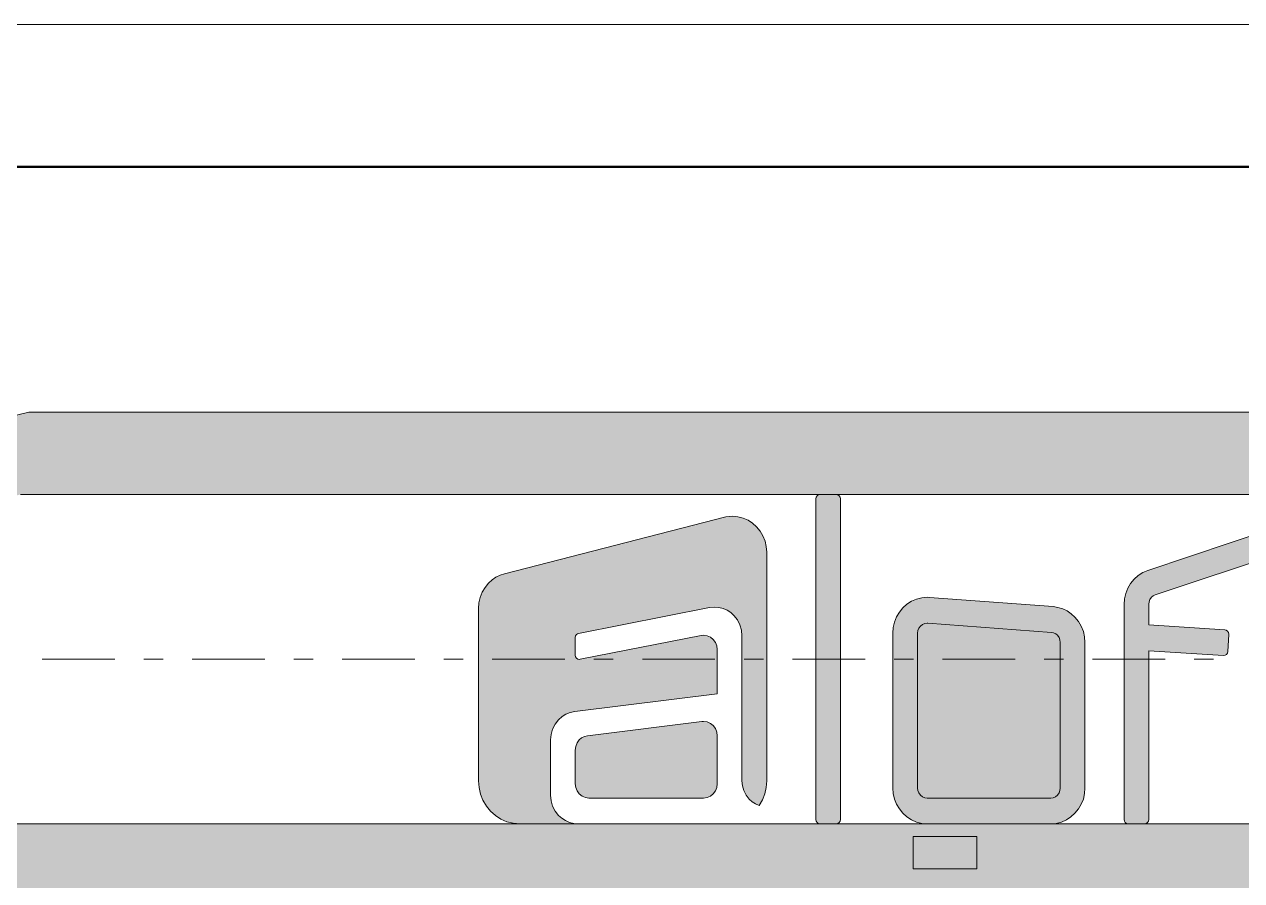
# Model space of a CAD drawing. Header units: millimetres. Extents: x 1499747 to 4230374, y -28481 to 441852.
# Drawn here: x 4137443 to 4146314, y 407064 to 413304 of the extents above; entities that cross this region are included whole.
import ezdxf
from ezdxf.enums import TextEntityAlignment as Align

# ---------------------------------------------------------------- set-up
doc = ezdxf.new("R2010")
doc.units = ezdxf.units.MM
doc.header["$MEASUREMENT"] = 0
doc.layers.add('Чертеж и Рисунок', color=7, linetype='Continuous')
doc.styles.add('СПДС', font='isocpeur.ttf', dxfattribs={"width": 0.9})

# ---------------------------------------------------------------- blocks, each defined once
blk = doc.blocks.new('*U32')
at = {"lineweight": 0}
blk.add_lwpolyline([(-415, -5), (5, -5), (5, 292), (-415, 292)], close=True, dxfattribs=at)
at = {"color": 0, "linetype": 'Continuous', "lineweight": 50}
blk.add_lwpolyline([(-395, 287), (0, 287), (0, 0), (-395, 0)], close=True, dxfattribs=at)
at = {"style": 'СПДС'}
for tag, p in [('ШИФР_ПРОЕКТА_ЛИСТ2', (-65, 7.5)), ('ЛИСТ_второй', (-5, 5))]:
    blk.add_attdef(tag, text='', height=2.5, dxfattribs=at).set_placement(p, align=Align.MIDDLE_CENTER)

msp = doc.modelspace()

# ---------------------------------------------------------------- hatches: boundary and pattern name
at = {"layer": 'Чертеж и Рисунок', "linetype": 'Continuous', "lineweight": 0, "true_color": 0x2e2e2e}
for points in [[(4132462.74167, 408678.46478), (4137415.44924, 409878.46661), (4137474.54933, 410478.39753), (4132462.74167, 409264.08568)], [(4137415.44924, 409878.46661), (4146437.76303, 409878.46661), (4146437.76303, 410478.39753), (4137474.54933, 410478.39753)]]:
    msp.add_hatch(color=250, dxfattribs=at).paths.add_polyline_path(points)
at = {"layer": 'Чертеж и Рисунок', "linetype": 'Continuous', "lineweight": 0, "true_color": 0xf7f7f7}
for points in [[(4143212.9581, 409859.07658), (4143210.6581, 409847.16657), (4143210.6581, 407509.77299), (4143212.9581, 407497.85298), (4143219.45811, 407487.63296), (4143229.15812, 407480.87295), (4143240.65814, 407478.46295), (4143360.65832, 407478.46295), (4143372.25834, 407480.87295), (4143381.85836, 407487.63296), (4143388.45837, 407497.85298), (4143390.65837, 407509.77299), (4143390.65837, 409847.16657), (4143388.45837, 409859.07658), (4143381.85836, 409869.2966), (4143372.25834, 409876.05661), (4143360.65832, 409878.46661), (4143240.65814, 409878.46661), (4143229.15812, 409876.05661), (4143219.45811, 409869.2966)], [(4142725.45735, 407658.69322), (4142747.15739, 407639.28319), (4142771.75742, 407623.70317), (4142798.65747, 407612.40315), (4142822.0575, 407653.65321), (4142839.05753, 407697.91328), (4142849.35754, 407744.20335), (4142852.75755, 407791.51343), (4142852.75755, 409458.87597), (4142849.75754, 409499.39603), (4142840.65753, 409538.9961), (4142825.65751, 409576.76615), (4142805.15748, 409611.81621), (4142779.45744, 409643.33625), (4142750.05739, 409669.74629), (4142716.75734, 409691.06633), (4142680.45729, 409706.75635), (4142642.15723, 409716.39637), (4142602.75717, 409719.73637), (4142578.45713, 409718.44637), (4142554.45709, 409714.74636), (4140942.75463, 409301.07573), (4140910.25458, 409290.24572), (4140879.55453, 409274.96569), (4140851.25449, 409255.54566), (4140825.95445, 409232.35563), (4140800.35441, 409200.83558), (4140779.75438, 409165.78552), (4140764.75436, 409128.02547), (4140755.65434, 409088.41541), (4140752.75434, 409047.89534), (4140752.75434, 407791.51343), (4140756.25435, 407742.88335), (4140767.15436, 407695.35328), (4140785.15439, 407650.04321), (4140809.85443, 407607.98314), (4140840.55447, 407570.15309), (4140875.95453, 407538.46304), (4140915.85459, 407512.873), (4140959.45466, 407494.04297), (4141005.45473, 407482.47295), (4141052.7548, 407478.46295), (4141477.75545, 407478.46295), (4141446.1554, 407481.14295), (4141415.55535, 407488.85296), (4141386.45531, 407501.40298), (4141359.85527, 407518.46301), (4141336.25523, 407539.59304), (4141311.25519, 407571.57309), (4141292.75516, 407607.72314), (4141281.45515, 407646.7232), (4141277.75514, 407687.16327), (4141277.75514, 408089.61388), (4141281.45515, 408130.05394), (4141292.75516, 408169.054), (4141311.25519, 408205.20406), (4141336.25523, 408237.18411), (4141361.45527, 408259.52414), (4141390.05531, 408277.22417), (4141421.25536, 408289.77419), (4141454.15541, 408296.7942), (4142492.757, 408426.7544), (4142492.757, 408748.09489), (4142489.35699, 408774.92493), (4142479.45698, 408800.06497), (4142463.45695, 408821.875), (4142442.95692, 408838.37502), (4142418.75689, 408848.80504), (4142392.75685, 408852.44505), (4142374.15682, 408850.59504), (4141493.25547, 408676.96478), (4141487.75546, 408676.41478), (4141476.15545, 408678.83478), (4141466.55543, 408685.58479), (4141459.95542, 408695.80481), (4141457.75542, 408707.72483), (4141457.75542, 408835.15502), (4141459.95542, 408847.07504), (4141466.55543, 408857.29505), (4141473.65544, 408862.82506), (4141482.15545, 408865.91507), (4142435.55691, 409053.82535), (4142472.75697, 409057.51536), (4142504.25702, 409054.84536), (4142534.95706, 409047.13534), (4142563.95711, 409034.58532), (4142590.55715, 409017.5153), (4142614.15718, 408996.39527), (4142639.15722, 408964.40522), (4142657.65725, 408928.25516), (4142668.95727, 408889.2551), (4142672.75727, 408848.82504), (4142672.75727, 407791.51343), (4142676.05728, 407755.11337), (4142686.25729, 407720.01332), (4142702.95732, 407687.48327)], [(4146797.56358, 409419.14591), (4146803.36358, 409418.55591), (4146814.8636, 409420.96591), (4146824.56362, 409427.72593), (4146829.66362, 409434.84594), (4146832.66363, 409443.07595), (4146855.86366, 409565.93614), (4146856.56367, 409572.71615), (4146854.26366, 409584.63616), (4146847.76365, 409594.85618), (4146840.66364, 409600.32619), (4146832.36363, 409603.42619), (4146667.36338, 409637.26625), (4146643.36334, 409640.95625), (4146619.0633, 409642.25625), (4146580.26324, 409639.01625), (4146542.56319, 409629.67623), (4145630.46179, 409325.38577), (4145593.76174, 409309.69574), (4145560.06168, 409288.22571), (4145530.26164, 409261.56567), (4145504.6616, 409230.04562), (4145484.06157, 409194.99557), (4145469.06155, 409157.22551), (4145459.96153, 409117.62545), (4145457.06153, 409077.10539), (4145457.06153, 407509.77299), (4145459.26153, 407497.85298), (4145465.86154, 407487.63296), (4145475.46156, 407480.87295), (4145487.06157, 407478.46295), (4145607.06176, 407478.46295), (4145618.56177, 407480.87295), (4145628.26179, 407487.63296), (4145634.7618, 407497.85298), (4145637.0618, 407509.77299), (4145637.0618, 408738.96487), (4146180.76263, 408703.91482), (4146182.46264, 408703.85482), (4146194.06265, 408706.26482), (4146203.76267, 408713.02483), (4146209.96268, 408722.58485), (4146212.46268, 408733.74486), (4146219.86269, 408858.72506), (4146219.86269, 408860.13506), (4146217.66269, 408872.05508), (4146211.16268, 408882.27509), (4146202.26267, 408888.6651), (4146191.66265, 408891.38511), (4145637.0618, 408927.15516), (4145637.0618, 409076.82539), (4145637.0618, 409077.88539), (4145639.36181, 409096.39542), (4145646.26182, 409113.72545), (4145657.26183, 409128.77547), (4145669.96185, 409139.29548), (4145684.86188, 409146.3955), (4146597.86327, 409450.99596), (4146618.4633, 409454.84597), (4146632.26332, 409453.12596)], [(4141524.15552, 408113.83392), (4141504.15549, 408103.7239), (4141487.05546, 408089.33388), (4141471.05544, 408067.51385), (4141461.05542, 408042.38381), (4141457.75542, 408015.54377), (4141457.75542, 407770.64339), (4141461.05542, 407743.80335), (4141471.05544, 407718.67331), (4141487.05546, 407696.85328), (4141507.55549, 407680.36326), (4141531.65553, 407669.92324), (4141557.75557, 407666.29323), (4142392.75685, 407666.29323), (4142418.75689, 407669.92324), (4142442.95692, 407680.36326), (4142463.45695, 407696.85328), (4142479.45698, 407718.67331), (4142489.35699, 407743.80335), (4142492.757, 407770.64339), (4142492.757, 408119.98393), (4142489.35699, 408146.82397), (4142479.45698, 408171.95401), (4142463.45695, 408193.77404), (4142442.95692, 408210.26407), (4142418.75689, 408220.70408), (4142392.75685, 408224.33409), (4142380.95683, 408223.57409), (4141545.95555, 408119.13393)]]:
    msp.add_hatch(color=7, dxfattribs=at).paths.add_polyline_path(points)
h = msp.add_hatch(color=7, dxfattribs=at)
h.paths.add_polyline_path([(4143772.55895, 407739.33335), (4143775.45897, 407698.81329), (4143784.55897, 407659.21322), (4143799.55899, 407621.44316), (4143820.15902, 407586.39312), (4143845.75906, 407554.87306), (4143875.1591, 407528.46302), (4143908.45915, 407507.13298), (4143944.75923, 407491.44296), (4143983.15928, 407481.80295), (4144022.55933, 407478.46295), (4144922.56072, 407478.46295), (4144961.96077, 407481.80295), (4145000.36082, 407491.44296), (4145036.66087, 407507.13298), (4145069.96092, 407528.46302), (4145099.36099, 407554.87306), (4145124.96101, 407586.39312), (4145145.56106, 407621.44316), (4145160.56108, 407659.21322), (4145169.66108, 407698.81329), (4145172.56109, 407739.33335), (4145172.56109, 408800.78497), (4145169.66108, 408841.30504), (4145160.56108, 408880.91509), (4145145.56106, 408918.67514), (4145124.96101, 408953.7252), (4145099.36099, 408985.24526), (4145072.66094, 409009.53529), (4145042.66091, 409029.64532), (4145010.06084, 409045.12533), (4144975.5608, 409055.64536), (4144939.86074, 409060.97536), (4144039.75935, 409128.05548), (4144022.55933, 409128.73547), (4143983.15928, 409125.39547), (4143944.75923, 409115.75545), (4143908.45915, 409100.06544), (4143875.1591, 409078.7354), (4143845.75906, 409052.32535), (4143820.15902, 409020.8053), (4143799.55899, 408985.75525), (4143784.55897, 408947.99518), (4143775.45897, 408908.38513), (4143772.55895, 408867.86506)])
h.paths.add_polyline_path([(4143952.55922, 408867.86506), (4143954.85924, 408886.64509), (4143961.85924, 408904.24514), (4143973.05926, 408919.51514), (4143987.35928, 408931.05515), (4144004.25932, 408938.36517), (4144022.55933, 408940.90518), (4144027.35934, 408940.71519), (4144927.46072, 408873.63507), (4144943.86073, 408870.34507), (4144959.06078, 408863.12507), (4144972.06078, 408852.43505), (4144983.2608, 408837.16502), (4144990.2608, 408819.56499), (4144992.56082, 408800.78497), (4144992.56082, 407739.33335), (4144990.2608, 407720.55333), (4144983.2608, 407702.95328), (4144972.06078, 407687.68328), (4144957.76077, 407676.14326), (4144940.86073, 407668.83324), (4144922.56072, 407666.29324), (4144022.55933, 407666.29324), (4144004.25932, 407668.83324), (4143987.35928, 407676.14326), (4143973.05926, 407687.68328), (4143961.85924, 407702.95328), (4143954.85924, 407720.55333), (4143952.55922, 407739.33335)], flags=0)
at = {"layer": 'Чертеж и Рисунок', "linetype": 'Continuous', "lineweight": 0, "true_color": 0xffffff}
for points in [[(4143952.55923, 407739.33335), (4143954.85923, 407720.55332), (4143961.85924, 407702.95329), (4143973.05926, 407687.68327), (4143987.35928, 407676.14325), (4144004.25931, 407668.83324), (4144022.55934, 407666.29323), (4144922.56071, 407666.29323), (4144940.86074, 407668.83324), (4144957.76076, 407676.14325), (4144972.06079, 407687.68327), (4144983.2608, 407702.95329), (4144990.26081, 407720.55332), (4144992.56082, 407739.33335), (4144992.56082, 408800.78497), (4144990.26081, 408819.565), (4144983.2608, 408837.16502), (4144972.06079, 408852.43505), (4144959.06077, 408863.12506), (4144943.86074, 408870.34507), (4144927.46072, 408873.63508), (4144027.35934, 408940.72518), (4144022.55934, 408940.90518), (4144004.25931, 408938.36518), (4143987.35928, 408931.05517), (4143973.05926, 408919.51515), (4143961.85924, 408904.24513), (4143954.85923, 408886.6451), (4143952.55923, 408867.86507)], [(4143921.35918, 407150.09245), (4144383.25989, 407150.09245), (4144383.25989, 407385.81281), (4143921.35918, 407385.81281)]]:
    msp.add_hatch(color=7, dxfattribs=at).paths.add_polyline_path(points)
at = {"layer": 'Чертеж и Рисунок', "linetype": 'Continuous', "lineweight": 0, "true_color": 0xbc9a89}
for points in [[(4136962.74855, 407478.46295), (4136962.74855, 399933.01142), (4137462.74931, 399933.01142), (4137462.74931, 407478.46295)], [(4137462.74931, 406978.46218), (4150962.66994, 406978.46218), (4150962.66994, 407478.46295), (4137462.74931, 407478.46295)]]:
    msp.add_hatch(color=33, dxfattribs=at).paths.add_polyline_path(points)

# ---------------------------------------------------------------- linework, layer by layer
at = {"layer": 'Чертеж и Рисунок', "color": 7, "linetype": 'Continuous', "lineweight": 5}
for points in [[(4132463.94168, 409264.37568), (4137474.54933, 410478.39753)], [(4137474.54933, 410478.39753), (4146437.76303, 410478.39753)], [(4137415.44924, 409878.46661), (4146437.76303, 409878.46661)], [(4143212.9581, 409859.07658), (4143219.45811, 409869.2966)], [(4143219.45811, 409869.2966), (4143229.15812, 409876.05661)], [(4143229.15812, 409876.05661), (4143240.65814, 409878.46661)], [(4143360.65832, 409878.46661), (4143372.25834, 409876.05661)], [(4143372.25834, 409876.05661), (4143381.85836, 409869.2966)], [(4143381.85836, 409869.2966), (4143388.45837, 409859.07658)], [(4143210.6581, 409847.16657), (4143212.9581, 409859.07658)], [(4143210.6581, 407509.77299), (4143210.6581, 409847.16657)], [(4143388.45837, 409859.07658), (4143390.65837, 409847.16657)], [(4143390.65837, 409847.16657), (4143390.65837, 407509.77299)], [(4140942.75463, 409301.07573), (4142554.45709, 409714.74636)], [(4142554.45709, 409714.74636), (4142578.45713, 409718.44637)], [(4142578.45713, 409718.44637), (4142602.75717, 409719.73637)], [(4142602.75717, 409719.73637), (4142642.15723, 409716.39637)], [(4142642.15723, 409716.39637), (4142680.45729, 409706.75635)], [(4142680.45729, 409706.75635), (4142716.75734, 409691.06633)], [(4142716.75734, 409691.06633), (4142750.05739, 409669.74629)], [(4142750.05739, 409669.74629), (4142779.45744, 409643.33625)], [(4142779.45744, 409643.33625), (4142805.15748, 409611.81621)], [(4142805.15748, 409611.81621), (4142825.65751, 409576.76615)], [(4145630.46179, 409325.38577), (4146542.56319, 409629.67623)], [(4142825.65751, 409576.76615), (4142840.65753, 409538.9961)], [(4142840.65753, 409538.9961), (4142849.75754, 409499.39603)], [(4142849.75754, 409499.39603), (4142852.75755, 409458.87597)], [(4142852.75755, 409458.87597), (4142852.75755, 407791.51343)], [(4146597.86327, 409450.99596), (4145684.86188, 409146.3955)], [(4140825.95445, 409232.35563), (4140851.25449, 409255.54566)], [(4140851.25449, 409255.54566), (4140879.55453, 409274.96569)], [(4140879.55453, 409274.96569), (4140910.25458, 409290.24572)], [(4140910.25458, 409290.24572), (4140942.75463, 409301.07573)], [(4145504.6616, 409230.04562), (4145530.26164, 409261.56567)], [(4145530.26164, 409261.56567), (4145560.06168, 409288.22571)], [(4145560.06168, 409288.22571), (4145593.76174, 409309.69574)], [(4145593.76174, 409309.69574), (4145630.46179, 409325.38577)], [(4140764.75436, 409128.02547), (4140779.75438, 409165.78552)], [(4140779.75438, 409165.78552), (4140800.35441, 409200.83558)], [(4140800.35441, 409200.83558), (4140825.95445, 409232.35563)], [(4145459.96153, 409117.62545), (4145469.06155, 409157.22551)], [(4145469.06155, 409157.22551), (4145484.06157, 409194.99557)], [(4145484.06157, 409194.99557), (4145504.6616, 409230.04562)], [(4140752.75434, 409047.89534), (4140755.65434, 409088.41541)], [(4140755.65434, 409088.41541), (4140764.75436, 409128.02547)], [(4143845.75907, 409052.32535), (4143875.15911, 409078.73539)], [(4143875.15911, 409078.73539), (4143908.45916, 409100.06542)], [(4143908.45916, 409100.06542), (4143944.75922, 409115.75545)], [(4143944.75922, 409115.75545), (4143983.15928, 409125.39546)], [(4143983.15928, 409125.39546), (4144022.55934, 409128.73547)], [(4144022.55934, 409128.73547), (4144039.75936, 409128.05547)], [(4144039.75936, 409128.05547), (4144939.86074, 409060.97536)], [(4144939.86074, 409060.97536), (4144975.56079, 409055.64536)], [(4145457.06153, 409077.10539), (4145459.96153, 409117.62545)], [(4145457.06153, 407509.77299), (4145457.06153, 409077.10539)], [(4145639.36181, 409096.39542), (4145637.0618, 409077.88539)], [(4145637.0618, 409077.88539), (4145637.0618, 409076.82539)], [(4145637.0618, 409076.82539), (4145637.0618, 408927.15516)], [(4145646.26182, 409113.72545), (4145639.36181, 409096.39542)], [(4145657.26183, 409128.77547), (4145646.26182, 409113.72545)], [(4145669.96185, 409139.29548), (4145657.26183, 409128.77547)], [(4145684.86188, 409146.3955), (4145669.96185, 409139.29548)], [(4140752.75434, 407791.51343), (4140752.75434, 409047.89534)], [(4142435.55691, 409053.82535), (4141482.15545, 408865.91507)], [(4142472.75697, 409057.51536), (4142435.55691, 409053.82535)], [(4142504.25702, 409054.84536), (4142472.75697, 409057.51536)], [(4142534.95706, 409047.13534), (4142504.25702, 409054.84536)], [(4142563.95711, 409034.58532), (4142534.95706, 409047.13534)], [(4142590.55715, 409017.5153), (4142563.95711, 409034.58532)], [(4142614.15718, 408996.39527), (4142590.55715, 409017.5153)], [(4142639.15722, 408964.40522), (4142614.15718, 408996.39527)], [(4143784.55897, 408947.99519), (4143799.55899, 408985.75525)], [(4143799.55899, 408985.75525), (4143820.15903, 409020.8053)], [(4143820.15903, 409020.8053), (4143845.75907, 409052.32535)], [(4144975.56079, 409055.64536), (4145010.06084, 409045.12534)], [(4145010.06084, 409045.12534), (4145042.66089, 409029.64532)], [(4145042.66089, 409029.64532), (4145072.66094, 409009.53529)], [(4145072.66094, 409009.53529), (4145099.36098, 408985.24525)], [(4145099.36098, 408985.24525), (4145124.96102, 408953.7252)], [(4142657.65725, 408928.25516), (4142639.15722, 408964.40522)], [(4142668.95727, 408889.2551), (4142657.65725, 408928.25516)], [(4142672.75727, 408848.82504), (4142668.95727, 408889.2551)], [(4143772.55895, 408867.86507), (4143775.45896, 408908.38513)], [(4143775.45896, 408908.38513), (4143784.55897, 408947.99519)], [(4143954.85923, 408886.6451), (4143952.55923, 408867.86507)], [(4143961.85924, 408904.24513), (4143954.85923, 408886.6451)], [(4143973.05926, 408919.51515), (4143961.85924, 408904.24513)], [(4143987.35928, 408931.05517), (4143973.05926, 408919.51515)], [(4144004.25931, 408938.36518), (4143987.35928, 408931.05517)], [(4144022.55934, 408940.90518), (4144004.25931, 408938.36518)], [(4144027.35934, 408940.71518), (4144022.55934, 408940.90518)], [(4144927.46072, 408873.63508), (4144027.35934, 408940.71518)], [(4145124.96102, 408953.7252), (4145145.56105, 408918.67515)], [(4145145.56105, 408918.67515), (4145160.56107, 408880.91509)], [(4145637.0618, 408927.15516), (4146191.66265, 408891.38511)], [(4146191.66265, 408891.38511), (4146202.26267, 408888.6651)], [(4146202.26267, 408888.6651), (4146211.16268, 408882.27509)], [(4141459.95542, 408847.07504), (4141457.75542, 408835.15502)], [(4141457.75542, 408835.15502), (4141457.75542, 408707.72483)], [(4141466.55543, 408857.29505), (4141459.95542, 408847.07504)], [(4141473.65544, 408862.82506), (4141466.55543, 408857.29505)], [(4141482.15545, 408865.91507), (4141473.65544, 408862.82506)], [(4141493.25547, 408676.96478), (4142374.15682, 408850.59504)], [(4142374.15682, 408850.59504), (4142392.75685, 408852.44505)], [(4142392.75685, 408852.44505), (4142418.75689, 408848.80504)], [(4142418.75689, 408848.80504), (4142442.95692, 408838.37502)], [(4142442.95692, 408838.37502), (4142463.45695, 408821.875)], [(4142463.45695, 408821.875), (4142479.45698, 408800.06497)], [(4142479.45698, 408800.06497), (4142489.35699, 408774.92493)], [(4142672.75727, 407791.51343), (4142672.75727, 408848.82504)], [(4143772.55895, 407739.33335), (4143772.55895, 408867.86507)], [(4143952.55923, 408867.86507), (4143952.55923, 407739.33335)], [(4144943.86074, 408870.34507), (4144927.46072, 408873.63508)], [(4144959.06077, 408863.12506), (4144943.86074, 408870.34507)], [(4144972.06079, 408852.43505), (4144959.06077, 408863.12506)], [(4144983.2608, 408837.16502), (4144972.06079, 408852.43505)], [(4144990.26081, 408819.565), (4144983.2608, 408837.16502)], [(4144992.56082, 408800.78497), (4144990.26081, 408819.565)], [(4144992.56082, 407739.33335), (4144992.56082, 408800.78497)], [(4145160.56107, 408880.91509), (4145169.66109, 408841.30503)], [(4145169.66109, 408841.30503), (4145172.56109, 408800.78497)], [(4145172.56109, 408800.78497), (4145172.56109, 407739.33335)], [(4146211.16268, 408882.27509), (4146217.66269, 408872.05508)], [(4146219.86269, 408858.72506), (4146212.46268, 408733.74486)], [(4146217.66269, 408872.05508), (4146219.86269, 408860.13506)], [(4146219.86269, 408860.13506), (4146219.86269, 408858.72506)], [(4141457.75542, 408707.72483), (4141459.95542, 408695.80481)], [(4142489.35699, 408774.92493), (4142492.757, 408748.09489)], [(4142492.757, 408748.09489), (4142492.757, 408426.7544)], [(4145637.0618, 408738.96487), (4145637.0618, 407509.77299)], [(4146180.76263, 408703.91482), (4145637.0618, 408738.96487)], [(4146194.06265, 408706.26482), (4146182.46264, 408703.85482)], [(4146203.76267, 408713.02483), (4146194.06265, 408706.26482)], [(4146209.96268, 408722.58485), (4146203.76267, 408713.02483)], [(4146212.46268, 408733.74486), (4146209.96268, 408722.58485)], [(4141459.95542, 408695.80481), (4141466.55543, 408685.58479)], [(4141466.55543, 408685.58479), (4141476.15545, 408678.83478)], [(4141476.15545, 408678.83478), (4141487.75546, 408676.41478)], [(4141487.75546, 408676.41478), (4141493.25547, 408676.96478)], [(4146182.46264, 408703.85482), (4146180.76263, 408703.91482)], [(4142492.757, 408426.7544), (4141454.15541, 408296.7942)], [(4141390.05531, 408277.22417), (4141361.45527, 408259.52414)], [(4141421.25536, 408289.77419), (4141390.05531, 408277.22417)], [(4141454.15541, 408296.7942), (4141421.25536, 408289.77419)], [(4141311.25519, 408205.20406), (4141292.75516, 408169.054)], [(4141336.25523, 408237.18411), (4141311.25519, 408205.20406)], [(4141361.45527, 408259.52414), (4141336.25523, 408237.18411)], [(4141545.95555, 408119.13393), (4142380.95683, 408223.57409)], [(4142380.95683, 408223.57409), (4142392.75685, 408224.33409)], [(4142392.75685, 408224.33409), (4142418.75689, 408220.70408)], [(4142418.75689, 408220.70408), (4142442.95692, 408210.26407)], [(4142442.95692, 408210.26407), (4142463.45695, 408193.77404)], [(4142463.45695, 408193.77404), (4142479.45698, 408171.95401)], [(4141281.45515, 408130.05394), (4141277.75514, 408089.61388)], [(4141277.75514, 408089.61388), (4141277.75514, 407687.16327)], [(4141292.75516, 408169.054), (4141281.45515, 408130.05394)], [(4141471.05544, 408067.51385), (4141487.05546, 408089.33388)], [(4141487.05546, 408089.33388), (4141504.15549, 408103.7239)], [(4141504.15549, 408103.7239), (4141524.15552, 408113.83392)], [(4141524.15552, 408113.83392), (4141545.95555, 408119.13393)], [(4142479.45698, 408171.95401), (4142489.35699, 408146.82397)], [(4142489.35699, 408146.82397), (4142492.757, 408119.98393)], [(4142492.757, 408119.98393), (4142492.757, 407770.64339)], [(4141457.75542, 408015.54377), (4141461.05542, 408042.38381)], [(4141457.75542, 407770.64339), (4141457.75542, 408015.54377)], [(4141461.05542, 408042.38381), (4141471.05544, 408067.51385)], [(4140756.25435, 407742.88335), (4140752.75434, 407791.51343)], [(4140767.15436, 407695.35328), (4140756.25435, 407742.88335)], [(4141461.05542, 407743.80335), (4141457.75542, 407770.64339)], [(4141471.05544, 407718.67331), (4141461.05542, 407743.80335)], [(4142489.35699, 407743.80335), (4142479.45698, 407718.67331)], [(4142492.757, 407770.64339), (4142489.35699, 407743.80335)], [(4142676.05728, 407755.11337), (4142672.75727, 407791.51343)], [(4142686.25729, 407720.01332), (4142676.05728, 407755.11337)], [(4142849.35754, 407744.20335), (4142839.05753, 407697.91328)], [(4142852.75755, 407791.51343), (4142849.35754, 407744.20335)], [(4143775.45896, 407698.81328), (4143772.55895, 407739.33335)], [(4143952.55923, 407739.33335), (4143954.85923, 407720.55332)], [(4144990.26081, 407720.55332), (4144992.56082, 407739.33335)], [(4145172.56109, 407739.33335), (4145169.66109, 407698.81328)], [(4140785.15439, 407650.04321), (4140767.15436, 407695.35328)], [(4140809.85443, 407607.98314), (4140785.15439, 407650.04321)], [(4141277.75514, 407687.16327), (4141281.45515, 407646.7232)], [(4141281.45515, 407646.7232), (4141292.75516, 407607.72314)], [(4141487.05546, 407696.85328), (4141471.05544, 407718.67331)], [(4141507.55549, 407680.36326), (4141487.05546, 407696.85328)], [(4141531.65553, 407669.92324), (4141507.55549, 407680.36326)], [(4141557.75557, 407666.29323), (4141531.65553, 407669.92324)], [(4142392.75685, 407666.29323), (4141557.75557, 407666.29323)], [(4142418.75689, 407669.92324), (4142392.75685, 407666.29323)], [(4142442.95692, 407680.36326), (4142418.75689, 407669.92324)], [(4142463.45695, 407696.85328), (4142442.95692, 407680.36326)], [(4142479.45698, 407718.67331), (4142463.45695, 407696.85328)], [(4142702.95732, 407687.48327), (4142686.25729, 407720.01332)], [(4142725.45735, 407658.69322), (4142702.95732, 407687.48327)], [(4142747.15739, 407639.28319), (4142725.45735, 407658.69322)], [(4142822.0575, 407653.65321), (4142798.65747, 407612.40315)], [(4142839.05753, 407697.91328), (4142822.0575, 407653.65321)], [(4143784.55897, 407659.21322), (4143775.45896, 407698.81328)], [(4143799.55899, 407621.44317), (4143784.55897, 407659.21322)], [(4143954.85923, 407720.55332), (4143961.85924, 407702.95329)], [(4143961.85924, 407702.95329), (4143973.05926, 407687.68327)], [(4143973.05926, 407687.68327), (4143987.35928, 407676.14325)], [(4143987.35928, 407676.14325), (4144004.25931, 407668.83324)], [(4144004.25931, 407668.83324), (4144022.55934, 407666.29323)], [(4144022.55934, 407666.29323), (4144922.56071, 407666.29323)], [(4144922.56071, 407666.29323), (4144940.86074, 407668.83324)], [(4144940.86074, 407668.83324), (4144957.76076, 407676.14325)], [(4144957.76076, 407676.14325), (4144972.06079, 407687.68327)], [(4144972.06079, 407687.68327), (4144983.2608, 407702.95329)], [(4144983.2608, 407702.95329), (4144990.26081, 407720.55332)], [(4145160.56107, 407659.21322), (4145145.56105, 407621.44317)], [(4145169.66109, 407698.81328), (4145160.56107, 407659.21322)], [(4140840.55447, 407570.15309), (4140809.85443, 407607.98314)], [(4140875.95453, 407538.46304), (4140840.55447, 407570.15309)], [(4141292.75516, 407607.72314), (4141311.25519, 407571.57309)], [(4141311.25519, 407571.57309), (4141336.25523, 407539.59304)], [(4142771.75742, 407623.70317), (4142747.15739, 407639.28319)], [(4142798.65747, 407612.40315), (4142771.75742, 407623.70317)], [(4143820.15903, 407586.39311), (4143799.55899, 407621.44317)], [(4143845.75907, 407554.87306), (4143820.15903, 407586.39311)], [(4143875.15911, 407528.46302), (4143845.75907, 407554.87306)], [(4145099.36098, 407554.87306), (4145069.96094, 407528.46302)], [(4145124.96102, 407586.39311), (4145099.36098, 407554.87306)], [(4145145.56105, 407621.44317), (4145124.96102, 407586.39311)], [(4136962.74855, 407478.46295), (4137462.74931, 407478.46295)], [(4137462.74931, 407478.46295), (4150962.66994, 407478.46295)], [(4140915.85459, 407512.873), (4140875.95453, 407538.46304)], [(4140959.45466, 407494.04297), (4140915.85459, 407512.873)], [(4141005.45473, 407482.47295), (4140959.45466, 407494.04297)], [(4141052.7548, 407478.46295), (4141005.45473, 407482.47295)], [(4141336.25523, 407539.59304), (4141359.85527, 407518.46301)], [(4141359.85527, 407518.46301), (4141386.45531, 407501.40298)], [(4141386.45531, 407501.40298), (4141415.55535, 407488.85296)], [(4141415.55535, 407488.85296), (4141446.1554, 407481.14295)], [(4141446.1554, 407481.14295), (4141477.75545, 407478.46295)], [(4143212.9581, 407497.85298), (4143210.6581, 407509.77299)], [(4143219.45811, 407487.63296), (4143212.9581, 407497.85298)], [(4143229.15812, 407480.87295), (4143219.45811, 407487.63296)], [(4143240.65814, 407478.46295), (4143229.15812, 407480.87295)], [(4143372.25834, 407480.87295), (4143360.65832, 407478.46295)], [(4143381.85836, 407487.63296), (4143372.25834, 407480.87295)], [(4143388.45837, 407497.85298), (4143381.85836, 407487.63296)], [(4143390.65837, 407509.77299), (4143388.45837, 407497.85298)], [(4143908.45916, 407507.13299), (4143875.15911, 407528.46302)], [(4143944.75922, 407491.44297), (4143908.45916, 407507.13299)], [(4143983.15928, 407481.80295), (4143944.75922, 407491.44297)], [(4144022.55934, 407478.46295), (4143983.15928, 407481.80295)], [(4144961.96077, 407481.80295), (4144922.56071, 407478.46295)], [(4145000.36083, 407491.44297), (4144961.96077, 407481.80295)], [(4145036.66088, 407507.13299), (4145000.36083, 407491.44297)], [(4145069.96094, 407528.46302), (4145036.66088, 407507.13299)], [(4145459.26153, 407497.85298), (4145457.06153, 407509.77299)], [(4145465.86154, 407487.63296), (4145459.26153, 407497.85298)], [(4145475.46156, 407480.87295), (4145465.86154, 407487.63296)], [(4145487.06157, 407478.46295), (4145475.46156, 407480.87295)], [(4145618.56177, 407480.87295), (4145607.06176, 407478.46295)], [(4145628.26179, 407487.63296), (4145618.56177, 407480.87295)], [(4145634.7618, 407497.85298), (4145628.26179, 407487.63296)], [(4145637.0618, 407509.77299), (4145634.7618, 407497.85298)], [(4143921.35918, 407150.09245), (4143921.35918, 407385.81281)], [(4143921.35918, 407385.81281), (4144383.25989, 407385.81281)], [(4144383.25989, 407385.81281), (4144383.25989, 407150.09245)], [(4144383.25989, 407150.09245), (4143921.35918, 407150.09245)]]:
    msp.add_lwpolyline(points, dxfattribs=at)
at = {"layer": 'Чертеж и Рисунок', "color": 1, "linetype": 'Continuous', "lineweight": 0}
for points in [[(4137572.44948, 408678.46478), (4138101.55029, 408678.46478)], [(4138313.25061, 408678.46478), (4138454.35083, 408678.46478)], [(4138666.05115, 408678.46478), (4139195.15196, 408678.46478)], [(4139406.85228, 408678.46478), (4139547.9525, 408678.46478)], [(4139759.65282, 408678.46478), (4140288.75363, 408678.46478)], [(4140500.45395, 408678.46478), (4140641.55417, 408678.46478)], [(4140853.25449, 408678.46478), (4141382.4553, 408678.46478)], [(4141594.05563, 408678.46478), (4141735.15584, 408678.46478)], [(4141946.85616, 408678.46478), (4142476.05697, 408678.46478)], [(4142687.6573, 408678.46478), (4142828.75751, 408678.46478)], [(4143040.45784, 408678.46478), (4143569.65864, 408678.46478)], [(4143781.25897, 408678.46478), (4143922.45918, 408678.46478)], [(4144134.05951, 408678.46478), (4144663.26031, 408678.46478)], [(4144874.96064, 408678.46478), (4145016.06085, 408678.46478)], [(4145227.66118, 408678.46478), (4145756.86199, 408678.46478)], [(4145968.56231, 408678.46478), (4146109.66252, 408678.46478)]]:
    msp.add_lwpolyline(points, dxfattribs=at)

# ---------------------------------------------------------------- block references
at = {"lineweight": 0, "xscale": 207.8567760686079, "yscale": 207.8567760686079, "zscale": 207.8567760686079}
msp.add_blockref('*U32', (4178090.07684, 352609.64016), dxfattribs=at)

doc.saveas('drawing.dxf')
